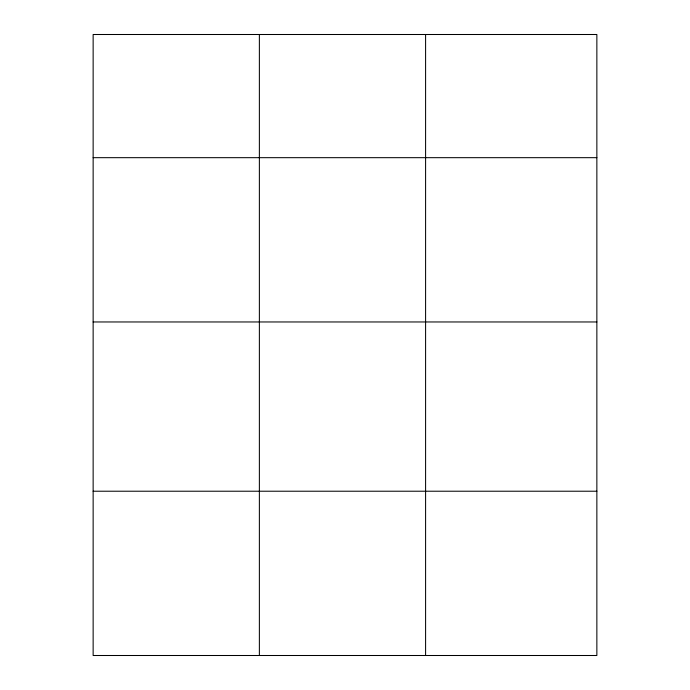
<?xml version="1.0" encoding="UTF-8"?>
<svg xmlns="http://www.w3.org/2000/svg" width="690" height="690" viewBox="0 0 690 690"><rect width="100%" height="100%" fill="white"/><g stroke="black" fill="none" stroke-linecap="round" stroke-linejoin="round"><path stroke-width="1.03" d="M596.859 321.963L596.859 34.5L93.141 34.5L93.141 655.5L596.859 655.5L596.859 321.963L93.141 321.963M93.141 157.674L596.859 157.674M93.141 491.22L596.859 491.22M425.592 34.5L425.592 655.5M259.371 34.5L259.371 655.5"/></g></svg>
